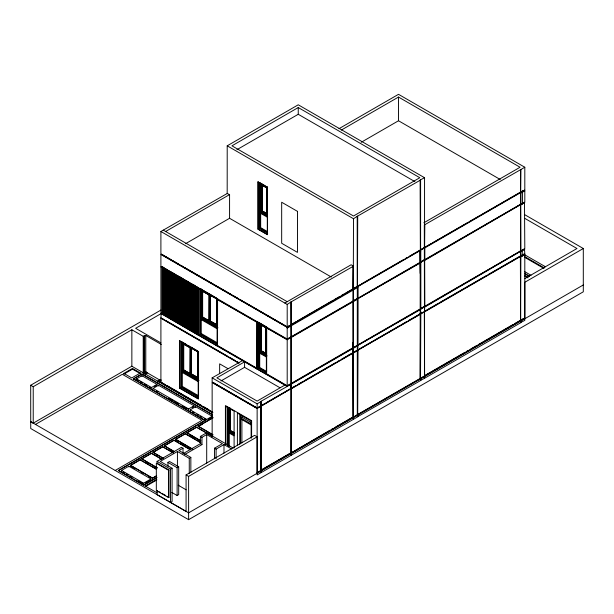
<?xml version="1.0" encoding="UTF-8"?>
<svg xmlns="http://www.w3.org/2000/svg" width="614" height="614" viewBox="0 0 614 614"><rect width="100%" height="100%" fill="white"/><g stroke="black" fill="none" stroke-linecap="round" stroke-linejoin="round"><path stroke-width="0.92" d="M261.096 472.358L260.843 406.107L257.136 408.525L257.136 472.588L353.257 417.09L353.096 348.054L291.243 383.765L291.166 388.309L296.094 385.469M257.043 321.652L257.043 369.052L257.205 368.415L217.341 345.398M266.361 327.216L266.361 374.241L257.205 368.96L257.205 321.936L266.361 327.216L266.361 354.646L260.367 351.185L260.367 323.755M258.156 229.129L258.156 182.105L267.305 187.393L267.305 214.816L261.311 211.354L261.311 183.931L267.305 187.385L267.305 234.418L258.156 229.129L259.262 228.492L267.65 233.335M290.99 383.543L291.151 384.18L260.843 401.402L260.843 405.816L261.334 406.1L261.096 470.025L290.913 452.81L291.397 453.094L291.166 454.997M261.08 470.309L261.096 405.961M261.334 401.395L261.334 405.808L261.096 401.257M266.522 327.124L266.522 374.525L266.676 373.88M290.913 452.81L291.151 325.082L287.198 327.362L160.899 254.442L160.899 266.146L287.198 339.066L420.199 262.278L420.199 251.157M291.166 388.601L291.151 455.281L261.334 472.496M265.946 402.868L290.913 388.455L291.397 388.739L291.397 452.802L329.964 430.26M353.257 417.09L353.019 352.889L353.273 419.139M353.273 416.806L353.51 352.881L357.302 350.694L357.302 414.757M353.51 419.278L357.302 417.09L357.617 414.389L357.617 350.333L420.199 314.383L420.122 309.264M357.931 350.333L357.617 414.389M420.199 378.439L420.199 314.199M357.617 416.722L420.199 380.772L420.513 314.015L424.32 311.728L424.573 377.978M420.828 314.015L420.513 378.078M424.558 177.722L420.122 180.009L420.352 250.19L287.198 327.085L160.899 254.15L160.899 231.501L227.188 193.502L227.211 145.825L298.25 104.802L424.558 177.722L424.558 375.929L353.51 416.944M424.573 375.645L424.32 224.985L520.611 169.671L520.611 192.312M520.611 257.174L520.373 256.268L520.611 320.47L424.811 375.783M523.596 318.474L520.626 320.186L520.864 256.261L520.373 255.977L499.727 267.904M520.864 256.261L524.809 253.981L524.809 318.044L520.864 320.324M161.981 313.439L161.981 267.497L162.649 266.929L163.278 267.297L162.618 267.865L163.247 268.226L163.247 314.168M164.506 314.898L164.667 268.686M165.772 315.627L165.772 269.684L166.402 269.139L166.402 315.987M166.563 269.776L167.039 270.413L167.039 316.356M167.039 270.413L167.668 269.868L167.668 316.717M167.822 270.505L168.297 271.142L168.297 317.085M168.297 271.142L168.927 270.597L168.927 317.446M169.088 271.234L169.564 271.872L169.564 317.814M169.564 271.872L170.193 271.327L170.193 318.175M170.822 318.543L170.984 272.332M172.089 319.272L172.242 273.061M173.348 320.001L173.348 274.059L173.985 273.514L174.614 273.875L173.985 274.427L174.614 274.788L174.614 320.731M174.614 274.788L175.243 274.243L175.243 321.091M175.404 274.88L175.873 275.517L175.873 321.46M175.873 275.517L176.51 274.972L176.51 321.828M177.139 322.189L177.139 276.246L177.768 275.701L177.768 322.557M178.405 322.918L178.405 276.975L179.035 276.43L179.664 276.799L179.035 277.344L179.664 277.705L179.664 323.647M179.664 277.705L180.293 277.16L180.93 277.528L180.293 278.073L180.93 278.434L180.93 324.376M180.93 278.434L181.56 277.889L182.189 278.257L181.56 278.802L182.189 279.163L182.189 325.105M182.189 279.163L182.826 278.618L182.826 325.474M183.456 325.834L183.456 279.892L184.085 279.347L184.085 326.203M184.714 326.564L184.714 280.621L185.351 280.076L185.351 326.932M185.981 327.293L185.981 281.35L186.61 280.805L187.247 281.174M186.771 281.442L187.247 282.079L187.247 328.022M187.247 282.079L187.876 281.534L188.506 281.903M188.03 282.171L188.506 282.808L188.506 328.751M188.506 282.808L189.135 282.263L189.135 329.119M189.296 282.901L189.772 283.538L189.772 329.48M189.772 283.538L190.401 282.993L190.401 329.848M191.031 330.209L191.192 283.998M192.297 330.938L192.451 284.727M193.556 331.667L193.556 285.725L194.193 285.18L194.822 285.548L194.193 286.093L194.822 286.454L194.822 332.397M194.822 286.454L195.452 285.909L195.452 332.765M195.613 286.546L196.081 287.183L196.081 333.126M196.081 287.183L196.718 286.638L196.718 333.494M197.347 333.855L197.347 287.912L197.977 287.367L197.977 334.223M217.494 345.49L217.341 346.127L217.494 298.818M257.043 368.323L257.205 321.744M353.273 301.19L357.302 298.957L357.302 345.26L287.198 385.73L266.522 373.796L266.522 327.853L287.198 339.427L290.99 336.879M298.25 107.542L231.946 145.825L353.51 216.005L419.822 177.722L298.25 107.542L298.25 114.288L414.857 181.606M236.92 149.693L298.25 114.288M338.974 128.694L398.509 94.326L524.809 167.246L524.809 189.887L420.375 249.906L424.32 247.626L424.811 247.91L424.811 259.615M227.188 193.502L229.575 194.592L229.575 218.285L331.291 277.014M165.634 231.501L229.575 194.592M341.269 130.107L398.509 97.058L520.073 167.246L423.844 222.798M262.101 185.298L266.653 187.761L266.514 213.449L262.101 210.901L262.101 185.298L266.653 187.761M185.566 243.697L229.575 218.285M361.178 142.31L398.509 120.758L500.226 179.488M198.552 334.553L160.899 312.81L160.899 266.875L198.391 288.519L197.977 288.281L198.614 287.736M264.596 185.459L260.052 182.834L260.052 212.091L260.528 211.815L267.336 215.744M262.101 210.901L266.653 213.373M164.506 268.042L163.877 268.594L164.506 268.955M267.62 232.407L260.052 228.04L260.052 212.997L260.666 212.644L260.666 227.687L267.474 231.616M165.772 268.771L165.143 269.323L165.772 269.684M170.822 271.687L170.193 272.24L170.822 272.601M172.089 272.416L171.452 272.969L172.089 273.33M173.348 273.146L172.718 273.698L173.348 274.059M177.139 275.341L176.51 275.886L177.139 276.246M260.052 228.04L260.666 227.687M178.405 276.07L177.768 276.615L178.405 276.975M183.456 278.986L182.826 279.531L183.456 279.892M184.714 279.715L184.085 280.26L184.714 280.621M185.981 280.444L185.351 280.989L185.981 281.35M191.031 283.361L190.401 283.906L191.031 284.267M192.297 284.09L191.668 284.635L192.297 284.996M193.556 284.819L192.926 285.364L193.556 285.725M197.347 287.007L196.718 287.552L197.347 287.912M524.609 214.624L583.3 248.509L583.3 291.803L188.613 519.674L30.731 428.526L30.7 385.247L160.891 310.085M30.7 385.247L33.225 386.705L131.857 329.764L143.223 336.326L145.787 335.497L161.275 344.439M239.153 363.135L160.899 317.952L161.213 313.363L198.391 335.19L198.391 287.789L198.552 335.098L217.179 345.851L217.179 298.818L198.552 288.073M161.382 313.439L135.648 328.306L160.814 342.835M162.142 313.531L162.948 313.416L162.441 313.708M202.505 291.259L209.19 294.958L209.052 320.83L202.505 317.054L202.505 291.259L209.19 294.958M163.401 314.261L164.506 314.353M164.667 314.99L165.772 315.082M165.933 315.719L166.402 315.442M167.192 316.448L167.668 316.172M167.822 316.809L168.297 316.54M168.459 317.177L168.927 316.901M169.717 317.906L170.193 317.63M216.919 298.972L210.234 295.273L216.919 298.972L216.919 324.76L210.234 321.061L216.919 324.76M170.984 318.635L171.452 318.359M172.242 319.364L172.718 319.088M172.879 319.725L173.348 319.457M173.509 320.094L173.985 319.817M174.138 320.454L174.614 320.186M174.767 320.823L175.243 320.546M480.731 215.061L520.373 192.174L520.864 192.458L524.809 190.179L524.809 201.883L420.452 262.132L420.352 250.481L357.709 286.654L357.218 286.37L357.218 216.328L420.352 180.148M227.211 145.825L353.51 218.745L357.218 216.328M176.034 321.552L176.51 321.276M177.3 322.281L178.405 322.373L177.93 322.642M178.559 323.01L179.664 323.102L179.188 323.371M179.825 323.739L180.93 323.831L180.455 324.1M181.084 324.468L182.189 324.56L181.721 324.829M182.35 325.197L183.456 325.29L182.98 325.558M183.609 325.927L184.714 326.019L184.246 326.287M184.875 326.656L185.981 326.748M213.05 295.986L200.448 288.803L200.448 318.236L200.924 317.96L217.97 327.807M202.505 317.054L209.19 320.754M186.142 327.385L187.247 327.477L186.771 327.746M187.4 328.114L188.506 328.206L188.03 328.475M188.667 328.843L189.135 328.567M189.926 329.572L190.401 329.296M191.192 330.301L191.668 330.025M192.451 331.03L192.926 330.754M30.7 421.711L33.225 423.169L131.857 366.22L131.857 329.764M193.088 331.399L193.556 331.123M210.234 321.974L209.842 322.197L209.842 294.582L210.234 294.359L210.234 321.974L217.571 326.211L217.571 298.596M193.717 331.76L194.193 331.483M194.346 332.128L194.822 331.852M35.466 424.427L122.301 374.294L202.029 420.321L115.194 470.454M123.882 373.381L132.478 368.415L140.376 372.974L140.376 373.703L132.478 369.144L123.882 374.11L123.882 373.381L131.772 377.94L140.376 372.974M194.976 332.489L195.452 332.212M196.242 333.218L196.718 332.942M197.508 333.947L197.977 333.671M198.552 335.098L199.657 334.461L217.471 344.746M200.448 334.001L217.494 343.84L217.494 328.989L200.448 319.15L200.448 334.001L201.254 333.54L217.486 342.911M183.571 344.124L190.256 347.823L190.117 373.696L183.571 369.912L183.571 344.124L190.256 347.823M217.571 326.211L217.179 326.433L201.714 317.507L201.714 289.892M131.688 366.136L143.223 372.782L145.787 371.961L161.275 380.903M133.353 378.846L205.183 420.544L133.353 378.846L141.949 373.888L212.498 414.611M147.506 372.721L145.119 374.095L143.53 373.189L145.848 371.639M133.353 379.068L141.949 374.103L212.498 414.834M143.53 373.189L145.848 371.854M136.508 379.575L136.508 378.846L141.964 375.699L156.961 384.364L156.961 385.093M147.506 372.498L145.119 374.095M197.984 351.83L191.299 348.13L197.984 351.83L197.984 377.625L191.299 373.926L197.984 377.625M198.245 351.684L198.245 398.709L179.618 387.956L179.618 340.931L198.245 351.684L198.637 351.454M284.835 303.055L351.139 264.772L353.273 266.008L353.51 352.589L353.273 347.862M291.397 336.641L290.913 302.011L353.257 266.284L353.257 288.933M353.51 300.783L353.51 289.079L353.019 288.795L353.273 266.008M160.899 231.501L287.198 304.421L290.913 302.011M520.611 169.671L524.809 167.246M160.139 379.79L157.752 381.171L159.318 382.307L160.469 381.424L159.318 382.085L143.53 372.974M157.752 381.386L160.937 379.552M136.508 378.846L151.505 387.511L156.961 384.364M154.621 386.436L156.179 385.538M186.38 344.477L181.514 341.66L181.514 371.102L181.99 370.825L199.036 380.665M183.571 369.912L190.256 373.619M261.157 325.121L265.708 327.592L265.57 353.273L261.157 350.724L261.157 325.121L265.708 327.592M153.086 389.146L153.086 388.416L158.535 385.27L194.062 405.777L194.062 406.506L192.504 407.412M181.514 372.015L198.56 381.854L198.56 396.705L181.514 386.866L181.514 372.015L182.32 371.547L182.32 386.406L198.545 395.777M163.278 383.666L165.158 384.487M191.299 374.832L190.908 375.062L190.908 347.447L191.299 347.217L191.299 374.832L198.637 379.068L198.245 379.298L182.78 370.372L182.78 342.758M179.618 387.956L180.723 387.319L198.537 397.603M181.514 386.866L182.32 386.406M287.198 326.794L288.687 325.934M296.109 321.652L291.166 324.507L291.397 302.004M297.759 320.7L332.404 300.699M334.054 299.747L339.826 296.409M341.476 295.457L343.947 294.029M345.598 293.078L353.019 288.795M356.427 286.822L353.273 288.649L353.51 218.745M359.942 284.796L357.471 286.224L357.709 216.32M361.592 283.845L403.636 259.568M405.278 258.617L406.928 257.665M409.4 256.238L420.122 250.052L420.767 251.011L420.767 261.948M431.181 243.666L424.573 247.48L424.811 224.977M432.832 242.714L467.515 222.69M469.165 221.738L479.081 216.013M522.852 190.739L520.626 192.028L520.864 169.525M291.397 324.936L353.257 289.225L353.257 300.929M353.51 289.079L357.218 286.661L357.455 287.559L357.471 216.182M420.605 250.335L424.32 247.918M424.811 247.91L520.611 192.604L520.611 256.115M520.611 192.604L520.373 193.233L524.809 190.946M420.767 251.011L419.945 251.303L419.945 262.424M287.198 328.122L357.455 287.559M357.931 298.227L357.931 287.291L357.471 287.283M424.558 311.574L257.136 408.249L212.145 382.261L212.145 377.848L242.446 360.625M265.916 326.594L259.1 322.665L259.1 351.914L259.576 351.638L267.151 356.013M261.157 350.724L265.708 353.196M420.375 262.086L424.32 259.806M291.397 383.305L291.243 337.094L353.096 301.382L353.257 347.593M424.32 306.478L420.436 308.719L420.513 262.462L424.397 259.852M424.811 306.286L424.65 260.075L520.449 204.401M520.864 250.827L520.703 204.615L524.494 202.428L524.809 248.547L420.513 308.765M291.397 337.37L353.257 301.658M353.51 347.447L353.51 301.512L357.302 299.317M357.709 286.654L357.617 345.076L420.199 308.949L420.199 262.638L357.617 298.772L420.199 263.007M420.513 262.462L424.397 260.221M424.811 260.344L520.449 204.761M520.864 204.892L524.809 202.612M220.956 380.964L244.579 367.325L279.907 387.718M420.199 273.399L419.945 262.784M257.205 368.96L258.31 368.323L266.699 373.166M259.1 367.863L266.676 372.237L266.676 357.194L259.1 352.827L259.1 367.863L259.714 367.51L266.53 371.447M153.086 388.416L188.605 408.932L194.062 405.777M190.186 410.566L190.186 409.837L195.643 406.691L212.221 416.261L212.221 416.99M156.854 477.615L143.615 485.26L118.356 470.454L205.183 420.321M190.186 409.837L206.764 419.408L212.221 416.261M118.356 470.677L205.183 420.544M208.323 419.239L211.439 417.443M121.511 471.184L121.511 470.454L128.856 466.218L150.96 478.974L150.96 479.703M156.585 475.95L152.541 478.283L130.437 465.305L140.145 459.694L156.516 469.15M157.276 467.983L141.727 458.788L151.435 453.178L162.073 459.326M162.84 458.159L153.016 452.265L162.725 446.662L173.363 452.81M174.123 451.643L164.299 445.749L174.008 440.146L190.386 449.601M191.959 448.903L175.589 439.233L185.298 433.63L200.855 442.61M200.793 440.967L186.879 432.716L196.587 427.114L212.145 436.094M212.904 434.927L198.168 426.2L212.974 417.65M130.437 465.519L140.145 459.917L156.516 469.365M141.727 459.003L151.435 453.401L161.259 459.072M153.016 452.487L162.725 446.885L173.363 453.025M164.299 445.971L173.202 440.829M175.589 439.455L185.298 433.845L200.034 442.356M186.879 432.931L196.587 427.329L212.145 436.308M198.168 426.415L212.974 417.865M353.273 342.351L352.766 342.643L352.766 352.743L353.51 352.881M290.99 383.911L287.198 386.099L266.676 374.248M353.349 347.908L420.199 309.31M420.436 309.088L420.828 313.723L420.436 309.088L424.397 306.524M438.611 303.186L424.573 311.29L424.65 306.739L520.449 251.065M524.333 253.981L520.626 255.831L520.703 251.287L524.494 249.1L524.809 253.689L424.811 311.428M168.957 470.048L168.558 470.27L156.324 463.209L156.324 490.555L168.558 497.616L168.957 497.394L168.957 470.048L157.092 463.225L157.092 461.398L181.437 447.337L183.018 448.251L183.018 453.723M183.908 453.209L200.387 443.692L200.387 436.401L206.703 432.755L233.19 448.051M212.145 377.848L257.136 403.82L261.08 401.541L261.08 405.954M291.397 384.034L353.257 348.322M353.51 348.176L357.302 345.989M357.931 345.628L357.617 350.041L357.617 345.444L420.199 309.679M420.828 309.31L424.397 306.885M424.811 307.015L520.449 251.433M520.864 251.556L524.809 249.276M190.847 472.626L190.847 457.407L189.265 458.32L177.431 451.482L160.246 461.398L172.089 468.236L172.089 501.508L170.508 502.421L170.508 469.15L157.092 461.398M183.018 448.251L179.004 450.569L190.847 457.407M200.387 436.401L201.968 437.314L206.703 434.582L222.406 443.646L214.516 448.205L214.516 458.666M260.106 406.245L257.136 407.957L252.185 405.102M261.096 405.67L264.327 403.805M297.736 384.517L303.485 381.202M305.127 380.25L335.52 362.705M337.163 361.753L338.805 360.809M341.269 359.382L351.945 353.219M353.273 352.451L355.736 351.031M357.302 350.218L363.135 346.757M364.777 345.812L399.292 325.888M400.934 324.936L406.691 321.613M408.333 320.669L422.762 312.334M440.261 302.234L486.511 275.532M488.161 274.573L498.077 268.855M240.558 414.68L240.558 417.919L241.901 417.144L251.625 422.762M261.334 406.1L290.913 388.746M291.397 388.739L353.257 353.027M424.811 311.72L520.611 256.406M520.373 257.036L524.809 254.749M167.952 466.241L167.952 462.403L169.533 461.498L178.689 466.778L178.689 494.592L177.116 495.506L171.774 492.42M184.668 454.59L201.968 444.605L201.968 437.314M229.889 407.757L229.889 430.591L230.281 430.368L230.281 408.479M228.231 407.834L228.231 431.558L229.099 431.051L234.072 433.929M121.511 470.454L143.615 483.218L150.96 478.974M130.437 465.305L152.541 478.06L156.585 475.727M145.249 483.003L150.146 480.179M170.508 469.15L172.089 468.236M118.356 470.454L143.615 485.037L156.854 477.393M156.777 479.994L145.173 486.695L145.173 485.966L156.777 479.265M167.952 462.403L177.116 467.691L178.689 466.778M214.516 448.205L216.097 449.118L223.987 444.559L231.762 449.049M156.716 490.786L157.115 490.555M524.955 278.549L576.983 248.509L524.809 218.384M186.08 511.385L186.08 474.921L254.61 435.357L257.136 436.815L257.136 474.921L261.08 472.642L260.843 470.462M186.08 474.921L188.613 476.38L257.136 436.815M583.3 248.509L524.809 282.279L524.809 320.378L520.626 322.519M157.092 490.571L157.115 494.654M185.428 511.032L157.092 494.669M257.136 472.312L258.617 471.452M331.614 429.316L333.256 428.365M335.728 426.937L352.198 417.428M425.395 375.169L465.036 352.282M466.694 351.323L468.344 350.371M470.823 348.944L476.602 345.605M478.252 344.654L512.936 324.622M514.593 323.67L520.373 320.331L520.864 320.615L520.864 322.657M357.302 414.864L420.199 378.731M420.199 378.554L424.558 376.221L424.558 378.262L420.513 380.411M257.136 472.88L261.08 470.6M261.334 470.454L290.913 453.101M291.397 453.094L353.257 417.382L353.257 419.423L291.397 455.135M353.51 417.236L357.302 415.049M424.811 376.075L520.611 320.761L520.611 322.803L424.811 378.117M520.864 320.615L524.809 318.336M583.3 284.965L188.613 512.844L30.731 421.688M353.273 352.743L356.496 350.962M357.931 287.291L357.302 287.475L357.302 298.588L353.349 300.868M160.899 317.952L163.861 319.387M524.809 254.841L545.516 266.798M522.207 254.925L522.284 250.013M522.207 255.217L522.437 256.115M524.909 256.729L543.981 267.735M524.909 257.458L543.981 268.464M524.44 271.488L531.049 275.31M524.494 273.345L529.452 276.208M524.494 273.56L529.452 276.43M524.609 275.456L527.925 277.367M524.609 275.962L527.925 277.873M266.108 186.334L267.62 187.209M260.052 212.091L267.62 216.458M260.052 212.997L267.62 217.371M353.257 289.225L353.019 352.597M163.263 230.135L287.198 301.689M171.306 259.883L161.375 254.15L286.37 326.61M172.964 260.835L178.758 264.181M181.237 265.616L182.895 266.576M184.553 267.527L230.91 294.29M232.568 295.25L238.362 298.596M240.841 300.031L242.499 300.983M244.157 301.942L286.37 326.318M213.434 296.293L216.681 298.174M257.205 322.112L217.341 299.455L257.043 322.381M160.899 266.875L161.981 267.497M266.522 327.853L287.198 339.795L290.99 337.239M259.1 351.914L266.676 356.281L266.676 327.032M200.448 318.236L217.494 328.076L217.494 298.642M261.986 353.779L263.498 354.654M217.494 345.851L257.205 368.776M160.899 313.539L287.198 386.459L287.198 327.362M165.519 320.347L227.748 356.273M229.406 357.233L235.216 360.587M236.874 361.546L238.539 362.506M238.339 362.943L160.906 318.236L160.906 382.299L212.766 412.24M188.007 345.413L189.626 346.35M191.253 347.286L197.746 351.031M227.932 368.638L219.643 363.856L219.643 373.304M243.121 399.868L212.621 382.261L257.136 408.249L257.136 403.82M244.771 400.819L250.543 404.15M257.136 408.525L212.145 382.553L212.145 437.022M181.514 371.102L198.56 380.941L198.56 351.5M240.558 417.919L251.095 424.005M251.095 424.919L240.558 418.84L240.558 443.692M162.802 383.121L161.382 382.591M166.808 385.438L201.453 405.44M203.104 406.391L208.875 409.722M160.906 382.591L212.812 412.554M160.899 382.998L212.344 412.7M231.724 431.197L233.174 432.033M234.487 432.939L230.158 430.437L230.158 408.556M234.356 433.016L230.027 430.514L230.027 408.625M229.889 430.591L234.218 433.093M228.231 431.558L234.034 434.904M137.298 380.035L138.879 380.949M140.452 381.854L142.034 382.768M144.405 384.134L146.769 385.5M149.141 386.874L150.722 387.779M156.393 391.057L158.044 392.008M168.781 398.21L172.91 400.597M174.568 401.548L178.697 403.935M181.997 405.839L186.955 408.701M192.673 412.002L194.331 412.961M196.818 414.396L198.476 415.356M200.133 416.315L201.791 417.267M204.278 418.702L205.936 419.661M234.034 435.825L228.231 432.471L228.231 445.718M198.168 426.2L212.904 434.704M186.879 432.716L200.793 440.752M190.156 435.334L191.791 436.278M193.425 437.229L195.068 438.173M197.524 439.593L199.159 440.537M200.387 443.692L201.968 444.605M175.589 439.233L192.781 449.156M175.589 439.962L178.045 441.382M181.322 443.27L186.234 446.109M187.869 447.053L189.503 447.997M174.829 440.837L190.386 449.816M164.299 445.749L174.123 451.42M170.032 449.786L172.488 451.206M153.016 452.265L163.654 458.412M156.286 454.89L157.928 455.834M141.727 458.788L157.276 467.768M146.639 462.35L148.273 463.294M154.007 466.602L155.641 467.546M178.221 485.206L186.111 489.788M130.437 466.034L135.349 468.866M141.082 472.174L142.717 473.118M148.45 476.433L150.085 477.377M158.688 491.469L160.269 492.374M161.85 493.288L165.795 495.567M167.376 496.48L168.957 497.394M123.145 472.128L124.788 473.072M126.423 474.023L128.057 474.967M130.513 476.387L132.156 477.331M137.881 480.639L142.793 483.471M145.173 485.966L157.092 492.85M522.437 203.978L522.284 203.341M522.437 192.312L522.437 203.249M520.864 192.458L520.864 204.163M520.373 203.687L520.373 205.59M520.373 250.274L520.373 252.177M420.828 262.638L420.828 308.581M420.828 378.37L420.828 380.411M420.605 180.002L420.605 250.044M420.452 251.011L420.452 262.132M420.406 313.7L419.838 314.023M398.509 97.058L398.509 120.758M357.931 298.957L357.931 344.899M357.931 414.68L357.931 416.722M357.302 345.628L357.302 351.277M349.243 354.393L349.243 354.976M291.166 301.865L291.151 388.593M287.198 304.421L287.198 327.085M284.988 384.456L284.835 385.093L257.136 401.088L216.88 377.848L244.579 361.853L244.579 367.325M266.514 187.846L266.514 213.449M265.57 327.669L265.57 353.273M262.239 185.213L262.239 210.825M261.295 325.044L261.295 350.648M260.528 183.509L260.528 211.815M259.714 352.474L259.714 367.51M259.576 322.388L259.576 351.638M259.262 182.412L259.262 228.492M258.31 322.235L258.31 368.323M251.61 437.767L251.61 420.682L225.415 405.562L225.415 444.559M251.134 438.196L251.134 420.981L237.395 413.053L237.395 445.557M241.901 415.524L241.901 417.144M241.901 419.017L241.901 442.917M239.767 414.557L239.767 444.191M234.103 448.028L234.103 411.15L225.891 406.407L225.891 444.237M229.099 408.279L229.099 431.051M228.976 432.993L228.976 446.232M228.845 432.118L228.845 446.309M227.441 406.46L227.441 445.227M223.987 444.559L223.987 453.117M216.78 299.049L216.78 324.844M216.097 449.118L216.097 458.627M210.372 295.188L210.372 320.984M209.052 295.042L209.052 320.83M206.764 419.408L206.764 420.137M206.703 434.582L206.703 463.094M202.643 291.182L202.643 316.97M201.952 424.021L201.952 424.75M201.638 424.205L201.638 424.934M201.254 318.689L201.254 333.54M200.924 288.526L200.924 317.96M199.657 288.373L199.657 334.461M197.846 351.914L197.846 377.702M195.643 406.691L195.643 407.42M194.193 285.18L194.193 332.036M192.926 284.451L192.926 331.307M191.668 283.722L191.668 330.578M191.438 348.054L191.438 373.842M190.117 347.9L190.117 373.696M189.265 458.32L189.265 473.54M188.605 408.932L188.605 409.661M188.613 476.38L188.613 519.674M187.876 281.534L187.876 328.39M186.61 280.805L186.61 327.661M183.709 344.04L183.709 369.835M181.99 342.336L181.99 370.825M181.56 277.889L181.56 324.745M180.723 341.238L180.723 387.319M180.293 277.16L180.293 324.015M179.035 276.43L179.035 323.286M177.431 451.482L177.431 466.701M177.116 467.691L177.116 495.506M173.985 273.514L173.985 320.362M172.718 272.785L172.718 319.633M171.452 272.056L171.452 318.904M168.558 470.27L168.558 497.616M165.143 268.41L165.143 315.258M163.877 267.681L163.877 314.529M162.649 266.929L162.618 313.8M158.535 385.27L158.535 385.999M152.541 478.06L152.541 478.79M151.505 387.511L151.505 388.24M145.787 335.497L145.787 371.961M144.628 336.173L144.628 372.629M144.06 335.843L144.06 372.307M143.615 483.218L143.615 483.947M143.223 336.326L143.223 372.782M141.964 375.699L141.964 376.428M132.478 368.415L132.478 369.144M128.856 466.218L128.856 466.947M33.225 386.705L33.225 423.169M257.995 181.828L257.995 229.229L267.466 234.694L267.466 187.293L257.995 181.828M297.46 211.362L281.673 202.244L281.673 243.267L297.46 252.377L297.46 211.362M198.406 351.592L179.457 340.655L179.457 388.056L198.406 398.993L198.406 351.592"/></g></svg>
